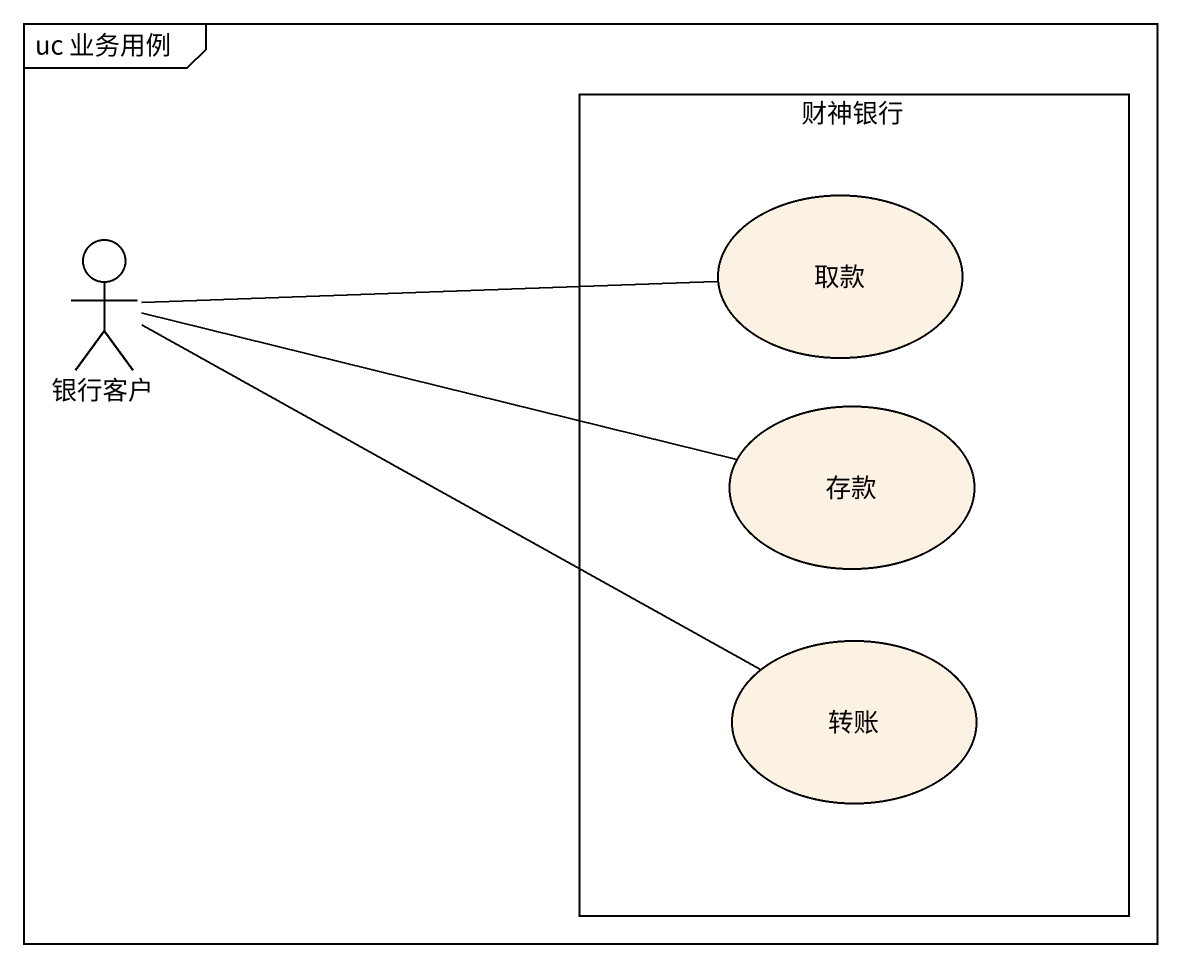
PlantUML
@startuml
mainframe uc 业务用例
rectangle 财神银行 {
  usecase 取款
  usecase 存款
  usecase 转账
}
actor 银行客户
银行客户 -right- 取款
银行客户 -right- 存款
银行客户 -right- 转账
@enduml
